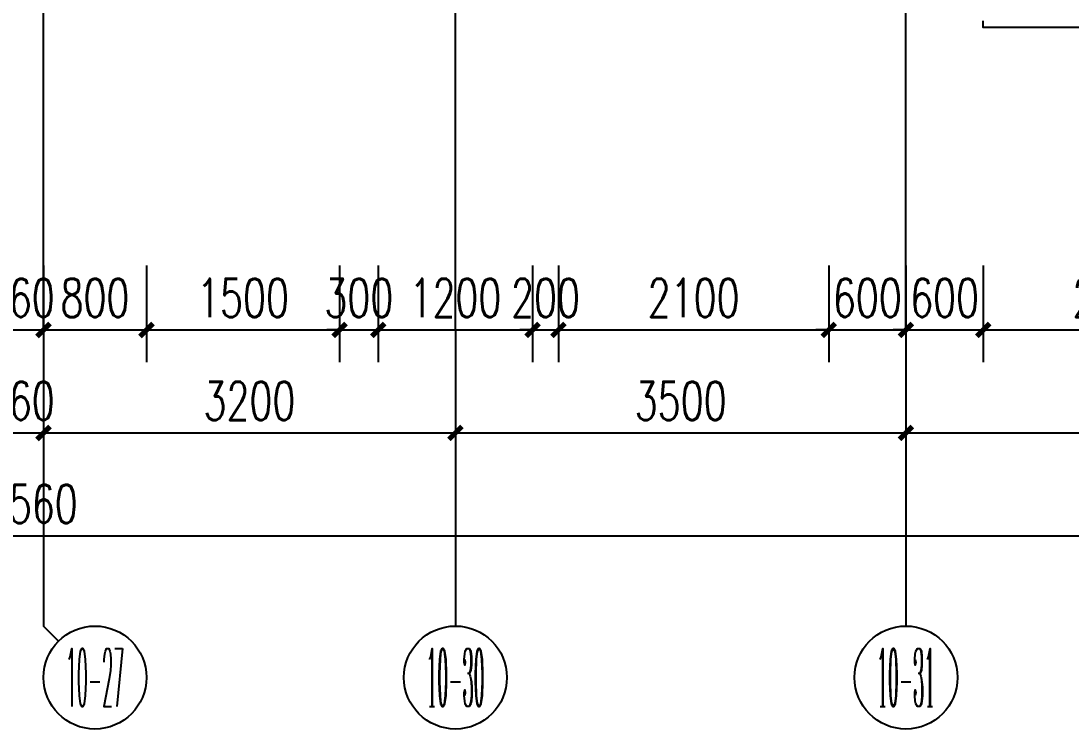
# Model space of a CAD drawing. Header units: millimetres. Extents: x 815519 to 890079, y 147095 to 251022.
# Drawn here: x 852805 to 860961, y 147095 to 152595 of the extents above; entities that cross this region are included whole.
import ezdxf
from ezdxf.enums import TextEntityAlignment as Align

# ---------------------------------------------------------------- set-up
doc = ezdxf.new("R2010")
doc.units = ezdxf.units.MM
doc.header["$LTSCALE"] = 1000
doc.linetypes.add('DOTE', pattern=[61.468, 50.8, -5.08, 0.508, -5.08])
doc.layers.get('Defpoints').update_dxf_attribs({"color": 1})
for name, color, linetype in [('AXIS', 3, 'Continuous'), ('AXIS_TEXT', 7, 'Continuous'), ('PUB_DIM', 3, 'Continuous'), ('看线', 163, 'Continuous'), ('面积框', 6, 'Continuous')]:
    doc.layers.add(name, color=color, linetype=linetype)
doc.layers.add('DOTE', color=1, linetype='DOTE', plot=False)
doc.styles.add('_TCH_AXIS', font='COMPLEX', dxfattribs={"bigfont": 'GBCBIG'})
doc.styles.add('_TCH_DIM_T3', font='SIMPLEX.shx', dxfattribs={"width": 0.7, "bigfont": 'GBCBIG.shx'})
doc.styles.add('COMPLEX', font='COMPLEX')
doc.dimstyles.new('_TCH_ARCH&&100', dxfattribs={"dimtxt": 297.5, "dimasz": 100, "dimexe": 250, "dimexo": 300, "dimgap": 100, "dimtad": 1, "dimdec": 0, "dimzin": 0, "dimdsep": 46, "dimtxsty": '_TCH_DIM_T3', "dimblk": 'ARCHTICK', "dimcen": 0.09, "dimclrt": 7, "dimazin": 2, "dimtfac": 1, "dimtdec": 0, "dimtix": 1, "dimtmove": 2, "dimatfit": 3, "dimfxl": 1, "dimtolj": 1, "dimtzin": 0, "dimarcsym": 0})

# ---------------------------------------------------------------- blocks, each defined once
blk = doc.blocks.new('_AXISO')
blk.add_circle((0, 0), 0.5)
at = {"layer": 'AXIS_TEXT', "style": 'COMPLEX', "width": 1.041667}
blk.add_attdef('A', text='', height=0.56, dxfattribs=at).set_placement((-0.25, -0.28), (0.25, -0.28), align=Align.FIT)
blk = doc.blocks.new('_ArchTick')
at = {"color": 0, "linetype": 'ByBlock', "const_width": 0.4}
blk.add_lwpolyline([(-0.5, -0.5), (0.5, 0.5)], dxfattribs=at)
blk = doc.blocks.new('*D641')
at = {"layer": 'Defpoints', "color": 0, "transparency": 16777216}
for p in [(-369933.1, 341650), (-304373.1, 341650), (-304373.1, 340550)]:
    blk.add_point(p, dxfattribs=at)
at = {"layer": 'PUB_DIM', "color": 0, "lineweight": -2, "transparency": 16777216}
for p, q in [((-369933.1, 341350), (-369933.1, 340300)), ((-304373.1, 341350), (-304373.1, 340300)), ((-369933.1, 340550), (-304373.1, 340550))]:
    blk.add_line(p, q, dxfattribs=at)
at = {"layer": 'PUB_DIM', "color": 0, "lineweight": -2, "transparency": 16777216, "xscale": 100, "yscale": 100, "zscale": 100, "rotation": 180}
blk.add_blockref('_ArchTick', (-369933.1, 340550), dxfattribs=at)
at = {"layer": 'PUB_DIM', "color": 0, "lineweight": -2, "transparency": 16777216, "xscale": 100, "yscale": 100, "zscale": 100}
blk.add_blockref('_ArchTick', (-304373.1, 340550), dxfattribs=at)
at = {"layer": 'PUB_DIM', "color": 7, "transparency": 16777216, "insert": (-337153.1, 340798.7), "char_height": 297.5, "attachment_point": 5, "style": '_TCH_DIM_T3'}
blk.add_mtext('\\A1;65560', dxfattribs=at)
blk = doc.blocks.new('*D654')
at = {"layer": 'Defpoints', "color": 0, "transparency": 16777216}
for p in [(-337333.1, 342450), (-336973.1, 342450), (-336973.1, 341350)]:
    blk.add_point(p, dxfattribs=at)
at = {"layer": 'PUB_DIM', "color": 0, "lineweight": -2, "transparency": 16777216}
for p, q in [((-337333.1, 342150), (-337333.1, 341100)), ((-336973.1, 342150), (-336973.1, 341100)), ((-337333.1, 341350), (-337433.1, 341350)), ((-337333.1, 341350), (-336973.1, 341350)), ((-336973.1, 341350), (-336873.1, 341350))]:
    blk.add_line(p, q, dxfattribs=at)
at = {"layer": 'PUB_DIM', "color": 0, "lineweight": -2, "transparency": 16777216, "xscale": 100, "yscale": 100, "zscale": 100}
blk.add_blockref('_ArchTick', (-337333.1, 341350), dxfattribs=at)
at = {"layer": 'PUB_DIM', "color": 0, "lineweight": -2, "transparency": 16777216, "xscale": 100, "yscale": 100, "zscale": 100, "rotation": 180}
blk.add_blockref('_ArchTick', (-336973.1, 341350), dxfattribs=at)
at = {"layer": 'PUB_DIM', "color": 7, "transparency": 16777216, "insert": (-337153.1, 341598.7), "char_height": 297.5, "attachment_point": 5, "style": '_TCH_DIM_T3'}
blk.add_mtext('\\A1;360', dxfattribs=at)
blk = doc.blocks.new('*D655')
at = {"layer": 'Defpoints', "color": 0, "transparency": 16777216}
for p in [(-336973.1, 342450), (-333773.1, 342450), (-333773.1, 341350)]:
    blk.add_point(p, dxfattribs=at)
at = {"layer": 'PUB_DIM', "color": 0, "lineweight": -2, "transparency": 16777216}
for p, q in [((-336973.1, 342150), (-336973.1, 341100)), ((-333773.1, 342150), (-333773.1, 341100)), ((-336973.1, 341350), (-333773.1, 341350))]:
    blk.add_line(p, q, dxfattribs=at)
at = {"layer": 'PUB_DIM', "color": 0, "lineweight": -2, "transparency": 16777216, "xscale": 100, "yscale": 100, "zscale": 100, "rotation": 180}
blk.add_blockref('_ArchTick', (-336973.1, 341350), dxfattribs=at)
at = {"layer": 'PUB_DIM', "color": 0, "lineweight": -2, "transparency": 16777216, "xscale": 100, "yscale": 100, "zscale": 100}
blk.add_blockref('_ArchTick', (-333773.1, 341350), dxfattribs=at)
at = {"layer": 'PUB_DIM', "color": 7, "transparency": 16777216, "insert": (-335373.1, 341598.7), "char_height": 297.5, "attachment_point": 5, "style": '_TCH_DIM_T3'}
blk.add_mtext('\\A1;3200', dxfattribs=at)
blk = doc.blocks.new('*D656')
at = {"layer": 'Defpoints', "color": 0, "transparency": 16777216}
for p in [(-333773.1, 342450), (-330273.1, 342450), (-330273.1, 341350)]:
    blk.add_point(p, dxfattribs=at)
at = {"layer": 'PUB_DIM', "color": 0, "lineweight": -2, "transparency": 16777216}
for p, q in [((-333773.1, 342150), (-333773.1, 341100)), ((-330273.1, 342150), (-330273.1, 341100)), ((-333773.1, 341350), (-330273.1, 341350))]:
    blk.add_line(p, q, dxfattribs=at)
at = {"layer": 'PUB_DIM', "color": 0, "lineweight": -2, "transparency": 16777216, "xscale": 100, "yscale": 100, "zscale": 100, "rotation": 180}
blk.add_blockref('_ArchTick', (-333773.1, 341350), dxfattribs=at)
at = {"layer": 'PUB_DIM', "color": 0, "lineweight": -2, "transparency": 16777216, "xscale": 100, "yscale": 100, "zscale": 100}
blk.add_blockref('_ArchTick', (-330273.1, 341350), dxfattribs=at)
at = {"layer": 'PUB_DIM', "color": 7, "transparency": 16777216, "insert": (-332023.1, 341598.7), "char_height": 297.5, "attachment_point": 5, "style": '_TCH_DIM_T3'}
blk.add_mtext('\\A1;3500', dxfattribs=at)
blk = doc.blocks.new('*D657')
at = {"layer": 'Defpoints', "color": 0, "transparency": 16777216}
for p in [(-330273.1, 342450), (-326773.1, 342450), (-326773.1, 341350)]:
    blk.add_point(p, dxfattribs=at)
at = {"layer": 'PUB_DIM', "color": 0, "lineweight": -2, "transparency": 16777216}
for p, q in [((-330273.1, 342150), (-330273.1, 341100)), ((-326773.1, 342150), (-326773.1, 341100)), ((-330273.1, 341350), (-326773.1, 341350))]:
    blk.add_line(p, q, dxfattribs=at)
at = {"layer": 'PUB_DIM', "color": 0, "lineweight": -2, "transparency": 16777216, "xscale": 100, "yscale": 100, "zscale": 100, "rotation": 180}
blk.add_blockref('_ArchTick', (-330273.1, 341350), dxfattribs=at)
at = {"layer": 'PUB_DIM', "color": 0, "lineweight": -2, "transparency": 16777216, "xscale": 100, "yscale": 100, "zscale": 100}
blk.add_blockref('_ArchTick', (-326773.1, 341350), dxfattribs=at)
at = {"layer": 'PUB_DIM', "color": 7, "transparency": 16777216, "insert": (-328523.1, 341598.7), "char_height": 297.5, "attachment_point": 5, "style": '_TCH_DIM_T3'}
blk.add_mtext('\\A1;3500', dxfattribs=at)
blk = doc.blocks.new('3A户型-平面')
at = {"layer": '看线'}
blk.add_lwpolyline([(1069731, -1146721), (1069731, -1146771), (1067631, -1146771), (1067631, -1146721)], dxfattribs=at)
blk = doc.blocks.new('*D878')
at = {"layer": 'Defpoints', "color": 0, "transparency": 16777216}
for p in [(-210130, 533800), (-209770, 533800), (-209770, 533000)]:
    blk.add_point(p, dxfattribs=at)
at = {"layer": 'PUB_DIM', "color": 0, "lineweight": -2, "transparency": 16777216}
for p, q in [((-210130, 533500), (-210130, 532750)), ((-209770, 533500), (-209770, 532750)), ((-210130, 533000), (-210230, 533000)), ((-210130, 533000), (-209770, 533000)), ((-209770, 533000), (-209670, 533000))]:
    blk.add_line(p, q, dxfattribs=at)
at = {"layer": 'PUB_DIM', "color": 0, "lineweight": -2, "transparency": 16777216, "xscale": 100, "yscale": 100, "zscale": 100}
blk.add_blockref('_ArchTick', (-210130, 533000), dxfattribs=at)
at = {"layer": 'PUB_DIM', "color": 0, "lineweight": -2, "transparency": 16777216, "xscale": 100, "yscale": 100, "zscale": 100, "rotation": 180}
blk.add_blockref('_ArchTick', (-209770, 533000), dxfattribs=at)
at = {"layer": 'PUB_DIM', "color": 7, "transparency": 16777216, "insert": (-209950, 533248.7), "char_height": 297.5, "attachment_point": 5, "style": '_TCH_DIM_T3'}
blk.add_mtext('\\A1;360', dxfattribs=at)
blk = doc.blocks.new('*D879')
at = {"layer": 'Defpoints', "color": 0, "transparency": 16777216}
for p in [(-209770, 533800), (-208970, 533800), (-208970, 533000)]:
    blk.add_point(p, dxfattribs=at)
at = {"layer": 'PUB_DIM', "color": 0, "lineweight": -2, "transparency": 16777216}
for p, q in [((-209770, 533500), (-209770, 532750)), ((-208970, 533500), (-208970, 532750)), ((-209770, 533000), (-208970, 533000))]:
    blk.add_line(p, q, dxfattribs=at)
at = {"layer": 'PUB_DIM', "color": 0, "lineweight": -2, "transparency": 16777216, "xscale": 100, "yscale": 100, "zscale": 100, "rotation": 180}
blk.add_blockref('_ArchTick', (-209770, 533000), dxfattribs=at)
at = {"layer": 'PUB_DIM', "color": 0, "lineweight": -2, "transparency": 16777216, "xscale": 100, "yscale": 100, "zscale": 100}
blk.add_blockref('_ArchTick', (-208970, 533000), dxfattribs=at)
at = {"layer": 'PUB_DIM', "color": 7, "transparency": 16777216, "insert": (-209370, 533248.7), "char_height": 297.5, "attachment_point": 5, "style": '_TCH_DIM_T3'}
blk.add_mtext('\\A1;800', dxfattribs=at)
blk = doc.blocks.new('*D880')
at = {"layer": 'Defpoints', "color": 0, "transparency": 16777216}
for p in [(-208970, 533800), (-207470, 533800), (-207470, 533000)]:
    blk.add_point(p, dxfattribs=at)
at = {"layer": 'PUB_DIM', "color": 0, "lineweight": -2, "transparency": 16777216}
for p, q in [((-208970, 533500), (-208970, 532750)), ((-207470, 533500), (-207470, 532750)), ((-208970, 533000), (-207470, 533000))]:
    blk.add_line(p, q, dxfattribs=at)
at = {"layer": 'PUB_DIM', "color": 0, "lineweight": -2, "transparency": 16777216, "xscale": 100, "yscale": 100, "zscale": 100, "rotation": 180}
blk.add_blockref('_ArchTick', (-208970, 533000), dxfattribs=at)
at = {"layer": 'PUB_DIM', "color": 0, "lineweight": -2, "transparency": 16777216, "xscale": 100, "yscale": 100, "zscale": 100}
blk.add_blockref('_ArchTick', (-207470, 533000), dxfattribs=at)
at = {"layer": 'PUB_DIM', "color": 7, "transparency": 16777216, "insert": (-208220, 533248.7), "char_height": 297.5, "attachment_point": 5, "style": '_TCH_DIM_T3'}
blk.add_mtext('\\A1;1500', dxfattribs=at)
blk = doc.blocks.new('*D881')
at = {"layer": 'Defpoints', "color": 0, "transparency": 16777216}
for p in [(-207470, 533800), (-207170, 533800), (-207170, 533000)]:
    blk.add_point(p, dxfattribs=at)
at = {"layer": 'PUB_DIM', "color": 0, "lineweight": -2, "transparency": 16777216}
for p, q in [((-207470, 533500), (-207470, 532750)), ((-207170, 533500), (-207170, 532750)), ((-207470, 533000), (-207570, 533000)), ((-207470, 533000), (-207170, 533000)), ((-207170, 533000), (-207070, 533000))]:
    blk.add_line(p, q, dxfattribs=at)
at = {"layer": 'PUB_DIM', "color": 0, "lineweight": -2, "transparency": 16777216, "xscale": 100, "yscale": 100, "zscale": 100}
blk.add_blockref('_ArchTick', (-207470, 533000), dxfattribs=at)
at = {"layer": 'PUB_DIM', "color": 0, "lineweight": -2, "transparency": 16777216, "xscale": 100, "yscale": 100, "zscale": 100, "rotation": 180}
blk.add_blockref('_ArchTick', (-207170, 533000), dxfattribs=at)
at = {"layer": 'PUB_DIM', "color": 7, "transparency": 16777216, "insert": (-207320, 533248.7), "char_height": 297.5, "attachment_point": 5, "style": '_TCH_DIM_T3'}
blk.add_mtext('\\A1;300', dxfattribs=at)
blk = doc.blocks.new('*D882')
at = {"layer": 'Defpoints', "color": 0, "transparency": 16777216}
for p in [(-207170, 533800), (-205970, 533800), (-205970, 533000)]:
    blk.add_point(p, dxfattribs=at)
at = {"layer": 'PUB_DIM', "color": 0, "lineweight": -2, "transparency": 16777216}
for p, q in [((-207170, 533500), (-207170, 532750)), ((-205970, 533500), (-205970, 532750)), ((-207170, 533000), (-205970, 533000))]:
    blk.add_line(p, q, dxfattribs=at)
at = {"layer": 'PUB_DIM', "color": 0, "lineweight": -2, "transparency": 16777216, "xscale": 100, "yscale": 100, "zscale": 100, "rotation": 180}
blk.add_blockref('_ArchTick', (-207170, 533000), dxfattribs=at)
at = {"layer": 'PUB_DIM', "color": 0, "lineweight": -2, "transparency": 16777216, "xscale": 100, "yscale": 100, "zscale": 100}
blk.add_blockref('_ArchTick', (-205970, 533000), dxfattribs=at)
at = {"layer": 'PUB_DIM', "color": 7, "transparency": 16777216, "insert": (-206570, 533248.7), "char_height": 297.5, "attachment_point": 5, "style": '_TCH_DIM_T3'}
blk.add_mtext('\\A1;1200', dxfattribs=at)
blk = doc.blocks.new('*D883')
at = {"layer": 'Defpoints', "color": 0, "transparency": 16777216}
for p in [(-205970, 533800), (-205770, 533800), (-205770, 533000)]:
    blk.add_point(p, dxfattribs=at)
at = {"layer": 'PUB_DIM', "color": 0, "lineweight": -2, "transparency": 16777216}
for p, q in [((-205970, 533500), (-205970, 532750)), ((-205770, 533500), (-205770, 532750)), ((-205970, 533000), (-206070, 533000)), ((-205970, 533000), (-205770, 533000)), ((-205770, 533000), (-205670, 533000))]:
    blk.add_line(p, q, dxfattribs=at)
at = {"layer": 'PUB_DIM', "color": 0, "lineweight": -2, "transparency": 16777216, "xscale": 100, "yscale": 100, "zscale": 100}
blk.add_blockref('_ArchTick', (-205970, 533000), dxfattribs=at)
at = {"layer": 'PUB_DIM', "color": 0, "lineweight": -2, "transparency": 16777216, "xscale": 100, "yscale": 100, "zscale": 100, "rotation": 180}
blk.add_blockref('_ArchTick', (-205770, 533000), dxfattribs=at)
at = {"layer": 'PUB_DIM', "color": 7, "transparency": 16777216, "insert": (-205870, 533248.7), "char_height": 297.5, "attachment_point": 5, "style": '_TCH_DIM_T3'}
blk.add_mtext('\\A1;200', dxfattribs=at)
blk = doc.blocks.new('*D884')
at = {"layer": 'Defpoints', "color": 0, "transparency": 16777216}
for p in [(-205770, 533800), (-203670, 533800), (-203670, 533000)]:
    blk.add_point(p, dxfattribs=at)
at = {"layer": 'PUB_DIM', "color": 0, "lineweight": -2, "transparency": 16777216}
for p, q in [((-205770, 533500), (-205770, 532750)), ((-203670, 533500), (-203670, 532750)), ((-205770, 533000), (-203670, 533000))]:
    blk.add_line(p, q, dxfattribs=at)
at = {"layer": 'PUB_DIM', "color": 0, "lineweight": -2, "transparency": 16777216, "xscale": 100, "yscale": 100, "zscale": 100, "rotation": 180}
blk.add_blockref('_ArchTick', (-205770, 533000), dxfattribs=at)
at = {"layer": 'PUB_DIM', "color": 0, "lineweight": -2, "transparency": 16777216, "xscale": 100, "yscale": 100, "zscale": 100}
blk.add_blockref('_ArchTick', (-203670, 533000), dxfattribs=at)
at = {"layer": 'PUB_DIM', "color": 7, "transparency": 16777216, "insert": (-204720, 533248.7), "char_height": 297.5, "attachment_point": 5, "style": '_TCH_DIM_T3'}
blk.add_mtext('\\A1;2100', dxfattribs=at)
blk = doc.blocks.new('*D885')
at = {"layer": 'Defpoints', "color": 0, "transparency": 16777216}
for p in [(-203670, 533800), (-203070, 533800), (-203070, 533000)]:
    blk.add_point(p, dxfattribs=at)
at = {"layer": 'PUB_DIM', "color": 0, "lineweight": -2, "transparency": 16777216}
for p, q in [((-203670, 533500), (-203670, 532750)), ((-203070, 533500), (-203070, 532750)), ((-203670, 533000), (-203770, 533000)), ((-203670, 533000), (-203070, 533000)), ((-203070, 533000), (-202970, 533000))]:
    blk.add_line(p, q, dxfattribs=at)
at = {"layer": 'PUB_DIM', "color": 0, "lineweight": -2, "transparency": 16777216, "xscale": 100, "yscale": 100, "zscale": 100}
blk.add_blockref('_ArchTick', (-203670, 533000), dxfattribs=at)
at = {"layer": 'PUB_DIM', "color": 0, "lineweight": -2, "transparency": 16777216, "xscale": 100, "yscale": 100, "zscale": 100, "rotation": 180}
blk.add_blockref('_ArchTick', (-203070, 533000), dxfattribs=at)
at = {"layer": 'PUB_DIM', "color": 7, "transparency": 16777216, "insert": (-203370, 533248.7), "char_height": 297.5, "attachment_point": 5, "style": '_TCH_DIM_T3'}
blk.add_mtext('\\A1;600', dxfattribs=at)
blk = doc.blocks.new('*D886')
at = {"layer": 'Defpoints', "color": 0, "transparency": 16777216}
for p in [(-203070, 533800), (-202470, 533800), (-202470, 533000)]:
    blk.add_point(p, dxfattribs=at)
at = {"layer": 'PUB_DIM', "color": 0, "lineweight": -2, "transparency": 16777216}
for p, q in [((-203070, 533500), (-203070, 532750)), ((-202470, 533500), (-202470, 532750)), ((-203070, 533000), (-203170, 533000)), ((-203070, 533000), (-202470, 533000)), ((-202470, 533000), (-202370, 533000))]:
    blk.add_line(p, q, dxfattribs=at)
at = {"layer": 'PUB_DIM', "color": 0, "lineweight": -2, "transparency": 16777216, "xscale": 100, "yscale": 100, "zscale": 100}
blk.add_blockref('_ArchTick', (-203070, 533000), dxfattribs=at)
at = {"layer": 'PUB_DIM', "color": 0, "lineweight": -2, "transparency": 16777216, "xscale": 100, "yscale": 100, "zscale": 100, "rotation": 180}
blk.add_blockref('_ArchTick', (-202470, 533000), dxfattribs=at)
at = {"layer": 'PUB_DIM', "color": 7, "transparency": 16777216, "insert": (-202770, 533248.7), "char_height": 297.5, "attachment_point": 5, "style": '_TCH_DIM_T3'}
blk.add_mtext('\\A1;600', dxfattribs=at)
blk = doc.blocks.new('*D887')
at = {"layer": 'Defpoints', "color": 0, "transparency": 16777216}
for p in [(-202470, 533800), (-200370, 533800), (-200370, 533000)]:
    blk.add_point(p, dxfattribs=at)
at = {"layer": 'PUB_DIM', "color": 0, "lineweight": -2, "transparency": 16777216}
for p, q in [((-202470, 533500), (-202470, 532750)), ((-200370, 533500), (-200370, 532750)), ((-202470, 533000), (-200370, 533000))]:
    blk.add_line(p, q, dxfattribs=at)
at = {"layer": 'PUB_DIM', "color": 0, "lineweight": -2, "transparency": 16777216, "xscale": 100, "yscale": 100, "zscale": 100, "rotation": 180}
blk.add_blockref('_ArchTick', (-202470, 533000), dxfattribs=at)
at = {"layer": 'PUB_DIM', "color": 0, "lineweight": -2, "transparency": 16777216, "xscale": 100, "yscale": 100, "zscale": 100}
blk.add_blockref('_ArchTick', (-200370, 533000), dxfattribs=at)
at = {"layer": 'PUB_DIM', "color": 7, "transparency": 16777216, "insert": (-201420, 533248.7), "char_height": 297.5, "attachment_point": 5, "style": '_TCH_DIM_T3'}
blk.add_mtext('\\A1;2100', dxfattribs=at)
blk = doc.blocks.new('10#标准层轴网')
at = {"layer": 'AXIS'}
for p, q in [((-336973.1, 342150), (-336973.1, 339850)), ((-333773.1, 342150), (-333773.1, 339850)), ((-330273.1, 342150), (-330273.1, 339850)), ((-336855.9, 339732.9), (-336973.1, 339850))]:
    blk.add_line(p, q, dxfattribs=at)
at = {"layer": 'DOTE'}
for p, q in [((-336973.1, 342150), (-336973.1, 365950)), ((-336973.1, 342150), (-336973.1, 365950)), ((-330273.1, 342150), (-330273.1, 356950)), ((-330273.1, 342150), (-330273.1, 356450)), ((-333773.1, 342150), (-333773.1, 354150))]:
    blk.add_line(p, q, dxfattribs=at)
at = {"layer": 'AXIS'}
ref = blk.add_blockref('_AXISO', (-336573.1, 339450), dxfattribs=dict(at, xscale=800, yscale=800, zscale=800))
ref.add_attrib('A', '10-27', dxfattribs={"layer": 'AXIS_TEXT', "height": 452.55, "style": '_TCH_AXIS', "width": 0.221053}).set_placement((-336799.4, 339223.7), (-336346.8, 339223.7), align=Align.FIT)
ref = blk.add_blockref('_AXISO', (-333773.1, 339450), dxfattribs=dict(at, xscale=800, yscale=800, zscale=800))
ref.add_attrib('A', '10-30', dxfattribs={"layer": 'AXIS_TEXT', "height": 452.55, "style": '_TCH_AXIS', "width": 0.223404}).set_placement((-333999.4, 339223.7), (-333546.8, 339223.7), align=Align.FIT)
ref = blk.add_blockref('_AXISO', (-330273.1, 339450), dxfattribs=dict(at, xscale=800, yscale=800, zscale=800))
ref.add_attrib('A', '10-31', dxfattribs={"layer": 'AXIS_TEXT', "height": 452.55, "style": '_TCH_AXIS', "width": 0.235955}).set_placement((-330499.4, 339223.7), (-330046.8, 339223.7), align=Align.FIT)
at = {"layer": 'PUB_DIM'}
for p1, p2, picture, middle in [((-337333.1, 342450), (-336973.1, 342450), '*D654', (-337153.1, 341598.7)), ((-336973.1, 342450), (-333773.1, 342450), '*D655', (-335373.1, 341598.7)), ((-333773.1, 342450), (-330273.1, 342450), '*D656', (-332023.1, 341598.7)), ((-330273.1, 342450), (-326773.1, 342450), '*D657', (-328523.1, 341598.7)), ((-369933.1, 341650), (-304373.1, 341650), '*D641', (-337153.1, 340798.7))]:
    dim = blk.add_aligned_dim(p1=p1, p2=p2, distance=-1100, dimstyle='_TCH_ARCH&&100', dxfattribs=at)
    dim.commit()
    dim.dimension.update_dxf_attribs({"geometry": picture, "text_midpoint": middle})
blk = doc.blocks.new('10#尺寸标注-0')
at = {"layer": 'PUB_DIM', "color": 112}
for p1, p2, picture, middle in [((-210130, 533800), (-209770, 533800), '*D878', (-209950, 533248.7)), ((-209770, 533800), (-208970, 533800), '*D879', (-209370, 533248.7)), ((-208970, 533800), (-207470, 533800), '*D880', (-208220, 533248.7)), ((-207470, 533800), (-207170, 533800), '*D881', (-207320, 533248.7)), ((-207170, 533800), (-205970, 533800), '*D882', (-206570, 533248.7)), ((-205970, 533800), (-205770, 533800), '*D883', (-205870, 533248.7)), ((-205770, 533800), (-203670, 533800), '*D884', (-204720, 533248.7)), ((-203670, 533800), (-203070, 533800), '*D885', (-203370, 533248.7)), ((-203070, 533800), (-202470, 533800), '*D886', (-202770, 533248.7)), ((-202470, 533800), (-200370, 533800), '*D887', (-201420, 533248.7))]:
    dim = blk.add_aligned_dim(p1=p1, p2=p2, distance=-800, dimstyle='_TCH_ARCH&&100', dxfattribs=at)
    dim.commit()
    dim.dimension.update_dxf_attribs({"geometry": picture, "text_midpoint": middle})

msp = doc.modelspace()

# ---------------------------------------------------------------- block references
msp.add_blockref('3A户型-平面', (-207351.6, 1299316.4))
at = {"layer": '看线'}
msp.add_blockref('10#标准层轴网', (1189952.5, -191954.6), dxfattribs=at)
at = {"layer": '面积框'}
msp.add_blockref('10#尺寸标注-0', (1062749.5, -382804.6), dxfattribs=at)

doc.saveas('drawing.dxf')
